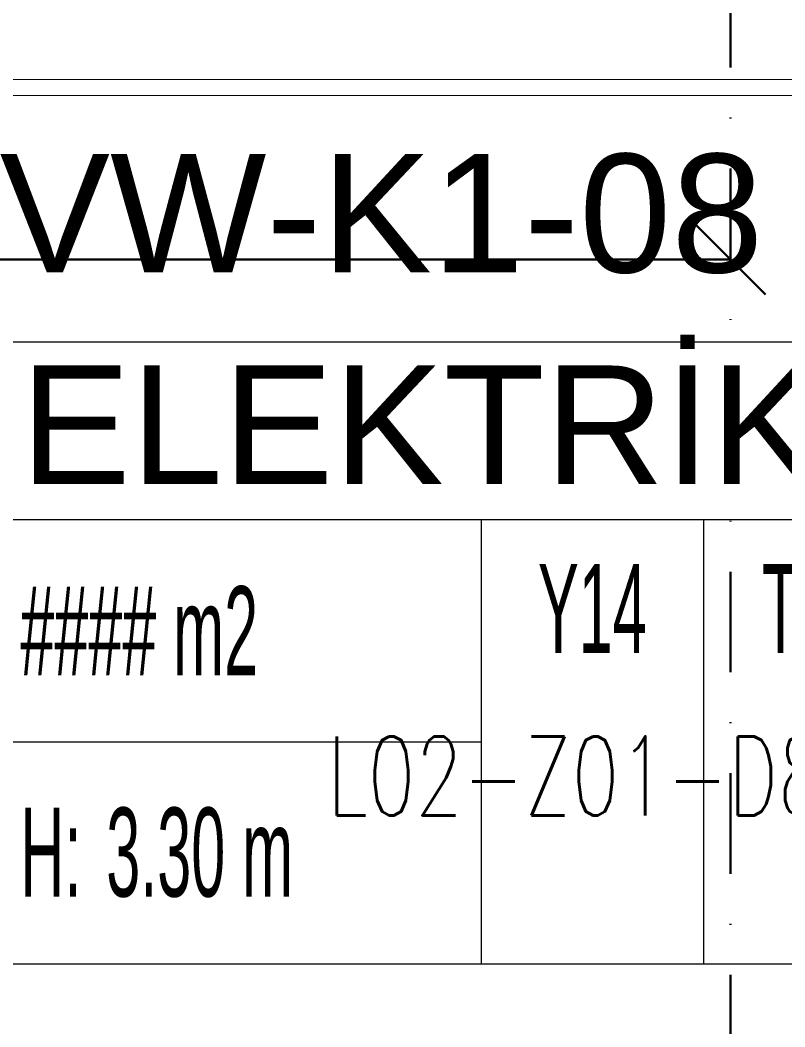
# Model space of a CAD drawing. Extents: x -3709 to 34975, y -230 to 8245.
# Drawn here: x 16834 to 16930.7, y 3337.6 to 3465 of the extents above; entities that cross this region are included whole.
import ezdxf
from ezdxf.enums import TextEntityAlignment as Align

# ---------------------------------------------------------------- set-up
doc = ezdxf.new("R2010")
doc.units = 0
doc.linetypes.add('DASHDOT', pattern=[25.4, 12.7, -6.35, 0, -6.35])
doc.layers.get('0').update_dxf_attribs({"color": 9, "lineweight": 9})
for name, color, linetype, lineweight in [('00', 9, 'Continuous', 9), ('14', 9, 'Continuous', 9), ('21_MAHAL', 9, 'Continuous', 9), ('E-DEDEKTÖR NUMARALARI', 20, 'Continuous', 30), ('E-KABLO', 7, 'Continuous', 30)]:
    doc.layers.add(name, color=color, linetype=linetype, lineweight=lineweight)
doc.styles.add('Arial', font='arial.ttf', dxfattribs={"height": 2.5})
doc.styles.add('E-YAZI', font='txttw.shx')
doc.styles.add('MuuM_TEXT-STANDART', font='ARIALN.TTF')

# ---------------------------------------------------------------- blocks, each defined once
blk = doc.blocks.new('0_roomno2')
blk.add_lwpolyline([(19.375, -10.5), (0, -10.5), (0, 0), (19.375, 0)], close=True)
for points in [[(0, -3), (19.375, -3)], [(8.125, -3), (8.125, -10.5)], [(11.875, -3), (11.875, -10.5)], [(0, -6.75), (8.125, -6.75)]]:
    blk.add_lwpolyline(points)
at = {"style": 'MuuM_TEXT-STANDART', "width": 0.6}
blk.add_text('H:', height=1.5, dxfattribs=at).set_placement((0.35, -8.608), align=Align.MIDDLE_LEFT)
at = {"style": 'Arial'}
blk.add_attdef('ODANO', (0, 1.17), '', height=2, dxfattribs=at)
blk.add_attdef('MEKANADI', text='', height=2, dxfattribs=at).set_placement((0.35, -3), align=Align.BOTTOM_LEFT)
at = {"style": 'MuuM_TEXT-STANDART', "width": 0.6}
for tag, p in [('YER01', (10, -4.5)), ('TAVAN01', (13.75, -4.5)), ('DUVAR01', (17.5, -4.5)), ('YER02', (10, -6.75)), ('TAVAN02', (13.75, -6.75)), ('DUVAR02', (17.5, -6.75)), ('YER03', (10, -9)), ('TAVAN03', (13.75, -9)), ('DUVAR03', (17.5, -9))]:
    blk.add_attdef(tag, text='', height=1.5, dxfattribs=at).set_placement(p, align=Align.MIDDLE_CENTER)
for tag, p in [('M2', (0.35, -4.875)), ('TEMIZTAVANYUKSEKLIGI', (1.8, -8.608))]:
    blk.add_attdef(tag, text='', height=1.5, dxfattribs=at).set_placement(p, align=Align.MIDDLE_LEFT)

msp = doc.modelspace()

# ---------------------------------------------------------------- linework, layer by layer
at = {"layer": '00'}
msp.add_lwpolyline([(17450.84, 3457.4), (17450.84, 3457.4), (16820.84, 3457.5), (16820.84, 3405)], dxfattribs=at)
at = {"layer": '14'}
msp.add_lwpolyline([(16822.84, 3403), (16822.84, 3455.5), (17035.84, 3455.46)], dxfattribs=at)
at = {"layer": 'E-KABLO', "color": 6, "linetype": 'DASHDOT'}
msp.add_line((16923.83, 3255.02), (16923.83, 3517.1), dxfattribs=at)
at = {"layer": 'E-KABLO'}
msp.add_line((16919.41, 3439.13), (16928.25, 3430.29), dxfattribs=at)
msp.add_lwpolyline([(16923.83, 3434.71), (16661.39, 3434.71)], dxfattribs=at)

# ---------------------------------------------------------------- block references
at = {"layer": '21_MAHAL'}
ref = msp.add_blockref('0_roomno2', (16831.36, 3424.31), dxfattribs=dict(at, xscale=7.5, yscale=7.5, zscale=7.5))
ref.add_attrib('ODANO', 'VW-K1-08', (16831.36, 3433.08), dxfattribs={"layer": '0', "height": 15, "style": 'Arial'})
ref.add_attrib('MEKANADI', 'ELEKTRİK OD.', dxfattribs={"layer": '0', "height": 15, "style": 'Arial'}).set_placement((16833.98, 3401.81), align=Align.BOTTOM_LEFT)
ref.add_attrib('M2', '#### m2', dxfattribs={"layer": '0', "height": 11.25, "style": 'MuuM_TEXT-STANDART', "width": 0.6}).set_placement((16833.98, 3387.75), align=Align.MIDDLE_LEFT)
ref.add_attrib('TEMIZTAVANYUKSEKLIGI', '3.30 m', dxfattribs={"layer": '0', "height": 11.25, "style": 'MuuM_TEXT-STANDART', "width": 0.6}).set_placement((16844.86, 3359.75), align=Align.MIDDLE_LEFT)
ref.add_attrib('YER01', 'Y14', dxfattribs={"layer": '0', "height": 11.25, "style": 'MuuM_TEXT-STANDART', "width": 0.6}).set_placement((16906.36, 3390.56), align=Align.MIDDLE_CENTER)
ref.add_attrib('TAVAN01', 'T09', dxfattribs={"layer": '0', "height": 11.25, "style": 'MuuM_TEXT-STANDART', "width": 0.6}).set_placement((16934.48, 3390.56), align=Align.MIDDLE_CENTER)

# ---------------------------------------------------------------- texts
at = {"layer": 'E-DEDEKTÖR NUMARALARI', "style": 'E-YAZI', "width": 0.7}
msp.add_text('L02-Z01-D87', height=10, dxfattribs=at).set_placement((16872.85, 3364.39))

doc.saveas('drawing.dxf')
